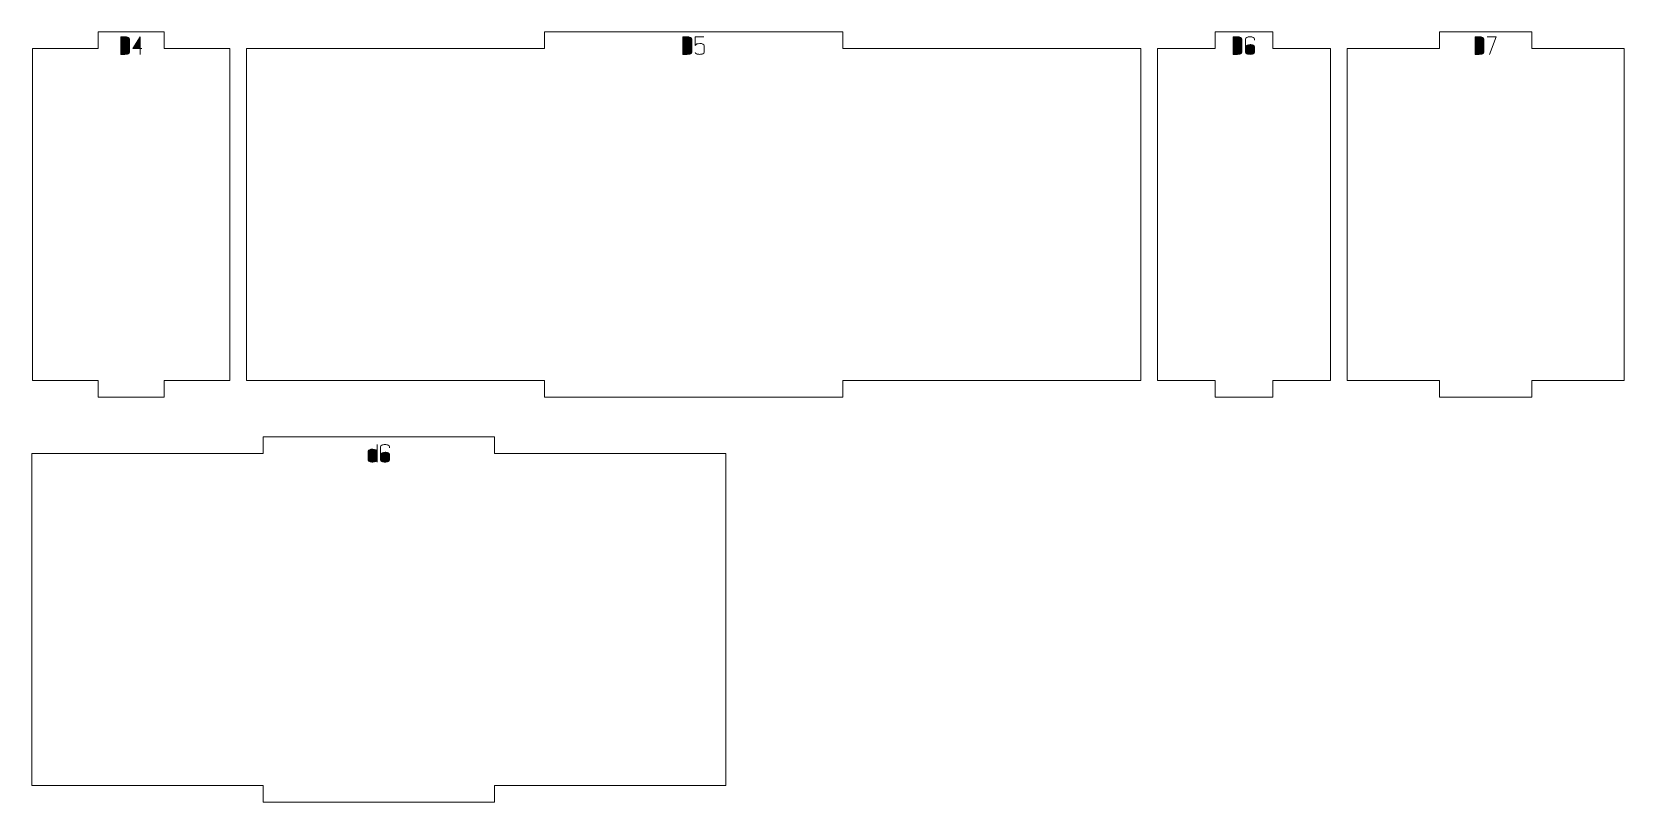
# Model space of a CAD drawing. Header units: centimetres. Extents: x -249 to 275, y -506 to 461.
# Drawn here: x -213.6 to -184.81, y 134.77 to 148.68 of the extents above; entities that cross this region are included whole.
import ezdxf

# ---------------------------------------------------------------- set-up
doc = ezdxf.new("R2010")
doc.units = ezdxf.units.CM
doc.header["$MEASUREMENT"] = 0
doc.layers.add('Capa 1', color=7, linetype='Continuous')

msp = doc.modelspace()

# ---------------------------------------------------------------- hatches: boundary and pattern name
at = {"layer": 'Capa 1', "true_color": 0x3e4095}
h = msp.add_hatch(color=175, dxfattribs=at)
edge = h.paths.add_edge_path()
edge.add_spline(control_points=[(-211.99011, 148.2761), (-211.99011, 148.2761), (-211.99011, 148.59254), (-211.99011, 148.59254), (-211.99011, 148.59254), (-211.91536, 148.59254), (-211.91536, 148.59254), (-211.89243, 148.59254), (-211.87286, 148.58902), (-211.85665, 148.58199), (-211.84076, 148.57496), (-211.83281, 148.56671), (-211.83281, 148.55723), (-211.83281, 148.55723), (-211.83281, 148.31141), (-211.83281, 148.31141), (-211.83281, 148.30163), (-211.84076, 148.29322), (-211.85665, 148.28619), (-211.87194, 148.27946), (-211.89151, 148.2761), (-211.91536, 148.2761), (-211.91536, 148.2761), (-211.99011, 148.2761), (-211.99011, 148.2761)], knot_values=[0, 0, 0, 0, 0.125, 0.125, 0.125, 0.25, 0.25, 0.25, 0.375, 0.375, 0.375, 0.5, 0.5, 0.5, 0.625, 0.625, 0.625, 0.75, 0.75, 0.75, 0.875, 0.875, 0.875, 1, 1, 1, 1], degree=3, periodic=1)
h = msp.add_hatch(color=175, dxfattribs=at)
edge = h.paths.add_edge_path()
edge.add_spline(control_points=[(-211.99011, 148.59254), (-211.99011, 148.59254), (-211.99011, 148.2761), (-211.99011, 148.2761), (-211.99011, 148.2761), (-211.91536, 148.2761), (-211.91536, 148.2761), (-211.89151, 148.2761), (-211.87194, 148.27946), (-211.85665, 148.28619), (-211.84076, 148.29322), (-211.83281, 148.30163), (-211.83281, 148.31141), (-211.83281, 148.31141), (-211.83281, 148.55723), (-211.83281, 148.55723), (-211.83281, 148.56671), (-211.84076, 148.57496), (-211.85665, 148.58199), (-211.87286, 148.58902), (-211.89243, 148.59254), (-211.91536, 148.59254), (-211.91536, 148.59254), (-211.99011, 148.59254), (-211.99011, 148.59254)], knot_values=[0, 0, 0, 0, 0.125, 0.125, 0.125, 0.25, 0.25, 0.25, 0.375, 0.375, 0.375, 0.5, 0.5, 0.5, 0.625, 0.625, 0.625, 0.75, 0.75, 0.75, 0.875, 0.875, 0.875, 1, 1, 1, 1], degree=3, periodic=1)
h = msp.add_hatch(color=175, dxfattribs=at)
edge = h.paths.add_edge_path()
edge.add_spline(control_points=[(-211.64019, 148.38066), (-211.64019, 148.38066), (-211.64019, 148.593), (-211.64019, 148.593), (-211.64019, 148.593), (-211.76998, 148.38066), (-211.76998, 148.38066), (-211.76998, 148.38066), (-211.64019, 148.38066), (-211.64019, 148.38066)], knot_values=[0, 0, 0, 0, 0.33333333, 0.33333333, 0.33333333, 0.66666667, 0.66666667, 0.66666667, 1, 1, 1, 1], degree=3, periodic=1)
h = msp.add_hatch(color=175, dxfattribs=at)
edge = h.paths.add_edge_path()
edge.add_spline(control_points=[(-211.64019, 148.38066), (-211.64019, 148.38066), (-211.64019, 148.2761), (-211.64019, 148.2761), (-211.64019, 148.2761), (-211.64019, 148.38066), (-211.64019, 148.38066), (-211.64019, 148.38066), (-211.76998, 148.38066), (-211.76998, 148.38066), (-211.76998, 148.38066), (-211.64019, 148.593), (-211.64019, 148.593), (-211.64019, 148.593), (-211.64019, 148.38066), (-211.64019, 148.38066), (-211.64019, 148.38066), (-211.61038, 148.38066), (-211.61038, 148.38066), (-211.61038, 148.38066), (-211.64019, 148.38066), (-211.64019, 148.38066)], knot_values=[0, 0, 0, 0, 0.14285714, 0.14285714, 0.14285714, 0.28571429, 0.28571429, 0.28571429, 0.42857143, 0.42857143, 0.42857143, 0.57142857, 0.57142857, 0.57142857, 0.71428571, 0.71428571, 0.71428571, 0.85714286, 0.85714286, 0.85714286, 1, 1, 1, 1], degree=3, periodic=1)
h = msp.add_hatch(color=175, dxfattribs=at)
edge = h.paths.add_edge_path()
edge.add_spline(control_points=[(-201.82565, 148.2761), (-201.82565, 148.2761), (-201.82565, 148.59254), (-201.82565, 148.59254), (-201.82565, 148.59254), (-201.7509, 148.59254), (-201.7509, 148.59254), (-201.72797, 148.59254), (-201.7084, 148.58902), (-201.69219, 148.58199), (-201.6763, 148.57496), (-201.66835, 148.56671), (-201.66835, 148.55723), (-201.66835, 148.55723), (-201.66835, 148.31141), (-201.66835, 148.31141), (-201.66835, 148.30163), (-201.6763, 148.29322), (-201.69219, 148.28619), (-201.70748, 148.27946), (-201.72705, 148.2761), (-201.7509, 148.2761), (-201.7509, 148.2761), (-201.82565, 148.2761), (-201.82565, 148.2761)], knot_values=[0, 0, 0, 0, 0.125, 0.125, 0.125, 0.25, 0.25, 0.25, 0.375, 0.375, 0.375, 0.5, 0.5, 0.5, 0.625, 0.625, 0.625, 0.75, 0.75, 0.75, 0.875, 0.875, 0.875, 1, 1, 1, 1], degree=3, periodic=1)
h = msp.add_hatch(color=175, dxfattribs=at)
edge = h.paths.add_edge_path()
edge.add_spline(control_points=[(-201.82565, 148.59254), (-201.82565, 148.59254), (-201.82565, 148.2761), (-201.82565, 148.2761), (-201.82565, 148.2761), (-201.7509, 148.2761), (-201.7509, 148.2761), (-201.72705, 148.2761), (-201.70748, 148.27946), (-201.69219, 148.28619), (-201.6763, 148.29322), (-201.66835, 148.30163), (-201.66835, 148.31141), (-201.66835, 148.31141), (-201.66835, 148.55723), (-201.66835, 148.55723), (-201.66835, 148.56671), (-201.6763, 148.57496), (-201.69219, 148.58199), (-201.7084, 148.58902), (-201.72797, 148.59254), (-201.7509, 148.59254), (-201.7509, 148.59254), (-201.82565, 148.59254), (-201.82565, 148.59254)], knot_values=[0, 0, 0, 0, 0.125, 0.125, 0.125, 0.25, 0.25, 0.25, 0.375, 0.375, 0.375, 0.5, 0.5, 0.5, 0.625, 0.625, 0.625, 0.75, 0.75, 0.75, 0.875, 0.875, 0.875, 1, 1, 1, 1], degree=3, periodic=1)
h = msp.add_hatch(color=175, dxfattribs=at)
edge = h.paths.add_edge_path()
edge.add_spline(control_points=[(-201.52297, 148.2761), (-201.54651, 148.2761), (-201.56616, 148.27954), (-201.5819, 148.28642), (-201.59765, 148.2933), (-201.60552, 148.30163), (-201.60552, 148.31141), (-201.60552, 148.30163), (-201.59765, 148.2933), (-201.5819, 148.28642), (-201.56616, 148.27954), (-201.54651, 148.2761), (-201.52297, 148.2761), (-201.49943, 148.2761), (-201.47978, 148.27954), (-201.46404, 148.28642), (-201.44829, 148.2933), (-201.44042, 148.30163), (-201.44042, 148.31141), (-201.44042, 148.31141), (-201.44042, 148.43707), (-201.44042, 148.43707), (-201.44042, 148.44686), (-201.44829, 148.45519), (-201.46404, 148.46207), (-201.47978, 148.46895), (-201.49943, 148.47239), (-201.52297, 148.47239), (-201.54437, 148.47055), (-201.56088, 148.4681), (-201.5725, 148.46505), (-201.58412, 148.46199), (-201.59512, 148.45266), (-201.60552, 148.43707), (-201.60552, 148.43707), (-201.60552, 148.59254), (-201.60552, 148.59254), (-201.60552, 148.59254), (-201.44592, 148.59254), (-201.44592, 148.59254), (-201.44592, 148.59254), (-201.60552, 148.59254), (-201.60552, 148.59254), (-201.60552, 148.59254), (-201.60552, 148.43707), (-201.60552, 148.43707), (-201.59512, 148.45266), (-201.58412, 148.46199), (-201.5725, 148.46505), (-201.56088, 148.4681), (-201.54437, 148.47055), (-201.52297, 148.47239), (-201.49943, 148.47239), (-201.47978, 148.46895), (-201.46404, 148.46207), (-201.44829, 148.45519), (-201.44042, 148.44686), (-201.44042, 148.43707), (-201.44042, 148.43707), (-201.44042, 148.31141), (-201.44042, 148.31141), (-201.44042, 148.30163), (-201.44829, 148.2933), (-201.46404, 148.28642), (-201.47978, 148.27954), (-201.49943, 148.2761), (-201.52297, 148.2761)], knot_values=[0, 0, 0, 0, 0.04545455, 0.04545455, 0.04545455, 0.09090909, 0.09090909, 0.09090909, 0.13636364, 0.13636364, 0.13636364, 0.18181818, 0.18181818, 0.18181818, 0.22727273, 0.22727273, 0.22727273, 0.27272727, 0.27272727, 0.27272727, 0.31818182, 0.31818182, 0.31818182, 0.36363636, 0.36363636, 0.36363636, 0.40909091, 0.40909091, 0.40909091, 0.45454545, 0.45454545, 0.45454545, 0.5, 0.5, 0.5, 0.54545455, 0.54545455, 0.54545455, 0.59090909, 0.59090909, 0.59090909, 0.63636364, 0.63636364, 0.63636364, 0.68181818, 0.68181818, 0.68181818, 0.72727273, 0.72727273, 0.72727273, 0.77272727, 0.77272727, 0.77272727, 0.81818182, 0.81818182, 0.81818182, 0.86363636, 0.86363636, 0.86363636, 0.90909091, 0.90909091, 0.90909091, 0.95454545, 0.95454545, 0.95454545, 1, 1, 1, 1], degree=3, periodic=1)
h = msp.add_hatch(color=175, dxfattribs=at)
edge = h.paths.add_edge_path()
edge.add_spline(control_points=[(-191.87737, 148.2761), (-191.87737, 148.2761), (-191.87737, 148.59254), (-191.87737, 148.59254), (-191.87737, 148.59254), (-191.80262, 148.59254), (-191.80262, 148.59254), (-191.77969, 148.59254), (-191.76012, 148.58902), (-191.74391, 148.58199), (-191.72802, 148.57496), (-191.72007, 148.56671), (-191.72007, 148.55723), (-191.72007, 148.55723), (-191.72007, 148.31141), (-191.72007, 148.31141), (-191.72007, 148.30163), (-191.72802, 148.29322), (-191.74391, 148.28619), (-191.7592, 148.27946), (-191.77877, 148.2761), (-191.80262, 148.2761), (-191.80262, 148.2761), (-191.87737, 148.2761), (-191.87737, 148.2761)], knot_values=[0, 0, 0, 0, 0.125, 0.125, 0.125, 0.25, 0.25, 0.25, 0.375, 0.375, 0.375, 0.5, 0.5, 0.5, 0.625, 0.625, 0.625, 0.75, 0.75, 0.75, 0.875, 0.875, 0.875, 1, 1, 1, 1], degree=3, periodic=1)
h = msp.add_hatch(color=175, dxfattribs=at)
edge = h.paths.add_edge_path()
edge.add_spline(control_points=[(-191.87737, 148.59254), (-191.87737, 148.59254), (-191.87737, 148.2761), (-191.87737, 148.2761), (-191.87737, 148.2761), (-191.80262, 148.2761), (-191.80262, 148.2761), (-191.77877, 148.2761), (-191.7592, 148.27946), (-191.74391, 148.28619), (-191.72802, 148.29322), (-191.72007, 148.30163), (-191.72007, 148.31141), (-191.72007, 148.31141), (-191.72007, 148.55723), (-191.72007, 148.55723), (-191.72007, 148.56671), (-191.72802, 148.57496), (-191.74391, 148.58199), (-191.76012, 148.58902), (-191.77969, 148.59254), (-191.80262, 148.59254), (-191.80262, 148.59254), (-191.87737, 148.59254), (-191.87737, 148.59254)], knot_values=[0, 0, 0, 0, 0.125, 0.125, 0.125, 0.25, 0.25, 0.25, 0.375, 0.375, 0.375, 0.5, 0.5, 0.5, 0.625, 0.625, 0.625, 0.75, 0.75, 0.75, 0.875, 0.875, 0.875, 1, 1, 1, 1], degree=3, periodic=1)
h = msp.add_hatch(color=175, dxfattribs=at)
edge = h.paths.add_edge_path()
edge.add_spline(control_points=[(-191.57469, 148.2761), (-191.59823, 148.2761), (-191.61788, 148.27954), (-191.63362, 148.28642), (-191.64937, 148.2933), (-191.65724, 148.30163), (-191.65724, 148.31141), (-191.65724, 148.31141), (-191.65724, 148.41827), (-191.65724, 148.41827), (-191.65724, 148.41827), (-191.65724, 148.55723), (-191.65724, 148.55723), (-191.65724, 148.56701), (-191.64937, 148.57534), (-191.63362, 148.58222), (-191.61788, 148.5891), (-191.59823, 148.59254), (-191.57469, 148.59254), (-191.55115, 148.59254), (-191.5315, 148.5891), (-191.51576, 148.58222), (-191.50001, 148.57534), (-191.49214, 148.56701), (-191.49214, 148.55723), (-191.49214, 148.55723), (-191.49214, 148.53155), (-191.49214, 148.53155), (-191.49214, 148.53155), (-191.49214, 148.55723), (-191.49214, 148.55723), (-191.49214, 148.56701), (-191.50001, 148.57534), (-191.51576, 148.58222), (-191.5315, 148.5891), (-191.55115, 148.59254), (-191.57469, 148.59254), (-191.59823, 148.59254), (-191.61788, 148.5891), (-191.63362, 148.58222), (-191.64937, 148.57534), (-191.65724, 148.56701), (-191.65724, 148.55723), (-191.65724, 148.55723), (-191.65724, 148.41827), (-191.65724, 148.41827), (-191.65724, 148.42744), (-191.64769, 148.43562), (-191.62858, 148.4428), (-191.60947, 148.44999), (-191.59151, 148.45358), (-191.57469, 148.45358), (-191.55115, 148.45358), (-191.5315, 148.45014), (-191.51576, 148.44326), (-191.50001, 148.43638), (-191.49214, 148.42805), (-191.49214, 148.41827), (-191.49214, 148.41827), (-191.49214, 148.31141), (-191.49214, 148.31141), (-191.49214, 148.30163), (-191.50001, 148.2933), (-191.51576, 148.28642), (-191.5315, 148.27954), (-191.55115, 148.2761), (-191.57469, 148.2761)], knot_values=[0, 0, 0, 0, 0.04545455, 0.04545455, 0.04545455, 0.09090909, 0.09090909, 0.09090909, 0.13636364, 0.13636364, 0.13636364, 0.18181818, 0.18181818, 0.18181818, 0.22727273, 0.22727273, 0.22727273, 0.27272727, 0.27272727, 0.27272727, 0.31818182, 0.31818182, 0.31818182, 0.36363636, 0.36363636, 0.36363636, 0.40909091, 0.40909091, 0.40909091, 0.45454545, 0.45454545, 0.45454545, 0.5, 0.5, 0.5, 0.54545455, 0.54545455, 0.54545455, 0.59090909, 0.59090909, 0.59090909, 0.63636364, 0.63636364, 0.63636364, 0.68181818, 0.68181818, 0.68181818, 0.72727273, 0.72727273, 0.72727273, 0.77272727, 0.77272727, 0.77272727, 0.81818182, 0.81818182, 0.81818182, 0.86363636, 0.86363636, 0.86363636, 0.90909091, 0.90909091, 0.90909091, 0.95454545, 0.95454545, 0.95454545, 1, 1, 1, 1], degree=3, periodic=1)
h = msp.add_hatch(color=175, dxfattribs=at)
edge = h.paths.add_edge_path()
edge.add_spline(control_points=[(-187.50514, 148.2761), (-187.50514, 148.2761), (-187.50514, 148.59254), (-187.50514, 148.59254), (-187.50514, 148.59254), (-187.43039, 148.59254), (-187.43039, 148.59254), (-187.40746, 148.59254), (-187.38789, 148.58902), (-187.37168, 148.58199), (-187.35579, 148.57496), (-187.34784, 148.56671), (-187.34784, 148.55723), (-187.34784, 148.55723), (-187.34784, 148.31141), (-187.34784, 148.31141), (-187.34784, 148.30163), (-187.35579, 148.29322), (-187.37168, 148.28619), (-187.38697, 148.27946), (-187.40654, 148.2761), (-187.43039, 148.2761), (-187.43039, 148.2761), (-187.50514, 148.2761), (-187.50514, 148.2761)], knot_values=[0, 0, 0, 0, 0.125, 0.125, 0.125, 0.25, 0.25, 0.25, 0.375, 0.375, 0.375, 0.5, 0.5, 0.5, 0.625, 0.625, 0.625, 0.75, 0.75, 0.75, 0.875, 0.875, 0.875, 1, 1, 1, 1], degree=3, periodic=1)
h = msp.add_hatch(color=175, dxfattribs=at)
edge = h.paths.add_edge_path()
edge.add_spline(control_points=[(-187.50514, 148.59254), (-187.50514, 148.59254), (-187.50514, 148.2761), (-187.50514, 148.2761), (-187.50514, 148.2761), (-187.43039, 148.2761), (-187.43039, 148.2761), (-187.40654, 148.2761), (-187.38697, 148.27946), (-187.37168, 148.28619), (-187.35579, 148.29322), (-187.34784, 148.30163), (-187.34784, 148.31141), (-187.34784, 148.31141), (-187.34784, 148.55723), (-187.34784, 148.55723), (-187.34784, 148.56671), (-187.35579, 148.57496), (-187.37168, 148.58199), (-187.38789, 148.58902), (-187.40746, 148.59254), (-187.43039, 148.59254), (-187.43039, 148.59254), (-187.50514, 148.59254), (-187.50514, 148.59254)], knot_values=[0, 0, 0, 0, 0.125, 0.125, 0.125, 0.25, 0.25, 0.25, 0.375, 0.375, 0.375, 0.5, 0.5, 0.5, 0.625, 0.625, 0.625, 0.75, 0.75, 0.75, 0.875, 0.875, 0.875, 1, 1, 1, 1], degree=3, periodic=1)
h = msp.add_hatch(color=175, dxfattribs=at)
edge = h.paths.add_edge_path()
edge.add_spline(control_points=[(-187.24649, 148.2761), (-187.24649, 148.2761), (-187.12541, 148.59254), (-187.12541, 148.59254), (-187.12541, 148.59254), (-187.28501, 148.59254), (-187.28501, 148.59254), (-187.28501, 148.59254), (-187.12541, 148.59254), (-187.12541, 148.59254), (-187.12541, 148.59254), (-187.24649, 148.2761), (-187.24649, 148.2761)], knot_values=[0, 0, 0, 0, 0.25, 0.25, 0.25, 0.5, 0.5, 0.5, 0.75, 0.75, 0.75, 1, 1, 1, 1], degree=3, periodic=1)
h = msp.add_hatch(color=175, dxfattribs=at)
edge = h.paths.add_edge_path()
edge.add_spline(control_points=[(-191.65724, 148.31141), (-191.65724, 148.30163), (-191.64937, 148.2933), (-191.63362, 148.28642), (-191.61788, 148.27954), (-191.59823, 148.2761), (-191.57469, 148.2761), (-191.55115, 148.2761), (-191.5315, 148.27954), (-191.51576, 148.28642), (-191.50001, 148.2933), (-191.49214, 148.30163), (-191.49214, 148.31141), (-191.49214, 148.31141), (-191.49214, 148.41827), (-191.49214, 148.41827), (-191.49214, 148.42805), (-191.50001, 148.43638), (-191.51576, 148.44326), (-191.5315, 148.45014), (-191.55115, 148.45358), (-191.57469, 148.45358), (-191.59151, 148.45358), (-191.60947, 148.44999), (-191.62858, 148.4428), (-191.64769, 148.43562), (-191.65724, 148.42744), (-191.65724, 148.41827), (-191.65724, 148.41827), (-191.65724, 148.31141), (-191.65724, 148.31141)], knot_values=[0, 0, 0, 0, 0.1, 0.1, 0.1, 0.2, 0.2, 0.2, 0.3, 0.3, 0.3, 0.4, 0.4, 0.4, 0.5, 0.5, 0.5, 0.6, 0.6, 0.6, 0.7, 0.7, 0.7, 0.8, 0.8, 0.8, 0.9, 0.9, 0.9, 1, 1, 1, 1], degree=3, periodic=1)
h = msp.add_hatch(color=175, dxfattribs=at)
edge = h.paths.add_edge_path()
edge.add_spline(control_points=[(-207.51501, 141.10857), (-207.51501, 141.10857), (-207.51501, 140.9453), (-207.51501, 140.9453), (-207.51501, 140.94072), (-207.51318, 140.93636), (-207.50951, 140.93223), (-207.50584, 140.92811), (-207.50049, 140.92436), (-207.49346, 140.921), (-207.48642, 140.91763), (-207.47779, 140.91496), (-207.46754, 140.91297), (-207.4573, 140.91098), (-207.44561, 140.90999), (-207.43246, 140.90999), (-207.41289, 140.90999), (-207.39547, 140.91366), (-207.38018, 140.921), (-207.36428, 140.92833), (-207.35633, 140.93644), (-207.35633, 140.9453), (-207.35633, 140.9453), (-207.35633, 141.23102), (-207.35633, 141.23102), (-207.35633, 141.23102), (-207.35633, 141.10857), (-207.35633, 141.10857), (-207.35633, 141.11774), (-207.36428, 141.12569), (-207.38018, 141.13242), (-207.39547, 141.13945), (-207.41289, 141.14327), (-207.43246, 141.14388), (-207.44561, 141.14388), (-207.4573, 141.14289), (-207.46754, 141.1409), (-207.47779, 141.13891), (-207.48642, 141.13624), (-207.49346, 141.13287), (-207.50049, 141.12951), (-207.50584, 141.12577), (-207.50951, 141.12164), (-207.51318, 141.11751), (-207.51501, 141.11315), (-207.51501, 141.10857)], knot_values=[0, 0, 0, 0, 0.06666667, 0.06666667, 0.06666667, 0.13333333, 0.13333333, 0.13333333, 0.2, 0.2, 0.2, 0.26666667, 0.26666667, 0.26666667, 0.33333333, 0.33333333, 0.33333333, 0.4, 0.4, 0.4, 0.46666667, 0.46666667, 0.46666667, 0.53333333, 0.53333333, 0.53333333, 0.6, 0.6, 0.6, 0.66666667, 0.66666667, 0.66666667, 0.73333333, 0.73333333, 0.73333333, 0.8, 0.8, 0.8, 0.86666667, 0.86666667, 0.86666667, 0.93333333, 0.93333333, 0.93333333, 1, 1, 1, 1], degree=3, periodic=1)
h = msp.add_hatch(color=175, dxfattribs=at)
edge = h.paths.add_edge_path()
edge.add_spline(control_points=[(-207.35633, 140.9453), (-207.35633, 140.93644), (-207.36428, 140.92833), (-207.38018, 140.921), (-207.39547, 140.91366), (-207.41289, 140.90999), (-207.43246, 140.90999), (-207.44561, 140.90999), (-207.4573, 140.91098), (-207.46754, 140.91297), (-207.47779, 140.91496), (-207.48642, 140.91763), (-207.49346, 140.921), (-207.50049, 140.92436), (-207.50584, 140.92811), (-207.50951, 140.93223), (-207.51318, 140.93636), (-207.51501, 140.94072), (-207.51501, 140.9453), (-207.51501, 140.9453), (-207.51501, 141.10857), (-207.51501, 141.10857), (-207.51501, 141.11315), (-207.51318, 141.11751), (-207.50951, 141.12164), (-207.50584, 141.12577), (-207.50049, 141.12951), (-207.49346, 141.13287), (-207.48642, 141.13624), (-207.47779, 141.13891), (-207.46754, 141.1409), (-207.4573, 141.14289), (-207.44561, 141.14388), (-207.43246, 141.14388), (-207.41289, 141.14327), (-207.39547, 141.13945), (-207.38018, 141.13242), (-207.36428, 141.12569), (-207.35633, 141.11774), (-207.35633, 141.10857), (-207.35633, 141.10857), (-207.35633, 140.9453), (-207.35633, 140.9453)], knot_values=[0, 0, 0, 0, 0.07142857, 0.07142857, 0.07142857, 0.14285714, 0.14285714, 0.14285714, 0.21428571, 0.21428571, 0.21428571, 0.28571429, 0.28571429, 0.28571429, 0.35714286, 0.35714286, 0.35714286, 0.42857143, 0.42857143, 0.42857143, 0.5, 0.5, 0.5, 0.57142857, 0.57142857, 0.57142857, 0.64285714, 0.64285714, 0.64285714, 0.71428571, 0.71428571, 0.71428571, 0.78571429, 0.78571429, 0.78571429, 0.85714286, 0.85714286, 0.85714286, 0.92857143, 0.92857143, 0.92857143, 1, 1, 1, 1], degree=3, periodic=1)
h = msp.add_hatch(color=175, dxfattribs=at)
edge = h.paths.add_edge_path()
edge.add_spline(control_points=[(-207.21233, 140.90999), (-207.23587, 140.90999), (-207.25552, 140.91343), (-207.27126, 140.92031), (-207.28701, 140.92719), (-207.29488, 140.93552), (-207.29488, 140.9453), (-207.29488, 140.9453), (-207.29488, 141.05216), (-207.29488, 141.05216), (-207.29488, 141.05216), (-207.29488, 141.19112), (-207.29488, 141.19112), (-207.29488, 141.2009), (-207.28701, 141.20923), (-207.27126, 141.21611), (-207.25552, 141.22299), (-207.23587, 141.22643), (-207.21233, 141.22643), (-207.18879, 141.22643), (-207.16914, 141.22299), (-207.1534, 141.21611), (-207.13765, 141.20923), (-207.12978, 141.2009), (-207.12978, 141.19112), (-207.12978, 141.19112), (-207.12978, 141.16544), (-207.12978, 141.16544), (-207.12978, 141.16544), (-207.12978, 141.19112), (-207.12978, 141.19112), (-207.12978, 141.2009), (-207.13765, 141.20923), (-207.1534, 141.21611), (-207.16914, 141.22299), (-207.18879, 141.22643), (-207.21233, 141.22643), (-207.23587, 141.22643), (-207.25552, 141.22299), (-207.27126, 141.21611), (-207.28701, 141.20923), (-207.29488, 141.2009), (-207.29488, 141.19112), (-207.29488, 141.19112), (-207.29488, 141.05216), (-207.29488, 141.05216), (-207.29488, 141.06133), (-207.28533, 141.06951), (-207.26622, 141.07669), (-207.24711, 141.08388), (-207.22915, 141.08747), (-207.21233, 141.08747), (-207.18879, 141.08747), (-207.16914, 141.08403), (-207.1534, 141.07715), (-207.13765, 141.07027), (-207.12978, 141.06194), (-207.12978, 141.05216), (-207.12978, 141.05216), (-207.12978, 140.9453), (-207.12978, 140.9453), (-207.12978, 140.93552), (-207.13765, 140.92719), (-207.1534, 140.92031), (-207.16914, 140.91343), (-207.18879, 140.90999), (-207.21233, 140.90999)], knot_values=[0, 0, 0, 0, 0.04545455, 0.04545455, 0.04545455, 0.09090909, 0.09090909, 0.09090909, 0.13636364, 0.13636364, 0.13636364, 0.18181818, 0.18181818, 0.18181818, 0.22727273, 0.22727273, 0.22727273, 0.27272727, 0.27272727, 0.27272727, 0.31818182, 0.31818182, 0.31818182, 0.36363636, 0.36363636, 0.36363636, 0.40909091, 0.40909091, 0.40909091, 0.45454545, 0.45454545, 0.45454545, 0.5, 0.5, 0.5, 0.54545455, 0.54545455, 0.54545455, 0.59090909, 0.59090909, 0.59090909, 0.63636364, 0.63636364, 0.63636364, 0.68181818, 0.68181818, 0.68181818, 0.72727273, 0.72727273, 0.72727273, 0.77272727, 0.77272727, 0.77272727, 0.81818182, 0.81818182, 0.81818182, 0.86363636, 0.86363636, 0.86363636, 0.90909091, 0.90909091, 0.90909091, 0.95454545, 0.95454545, 0.95454545, 1, 1, 1, 1], degree=3, periodic=1)
h = msp.add_hatch(color=175, dxfattribs=at)
edge = h.paths.add_edge_path()
edge.add_spline(control_points=[(-207.29488, 140.9453), (-207.29488, 140.93552), (-207.28701, 140.92719), (-207.27126, 140.92031), (-207.25552, 140.91343), (-207.23587, 140.90999), (-207.21233, 140.90999), (-207.18879, 140.90999), (-207.16914, 140.91343), (-207.1534, 140.92031), (-207.13765, 140.92719), (-207.12978, 140.93552), (-207.12978, 140.9453), (-207.12978, 140.9453), (-207.12978, 141.05216), (-207.12978, 141.05216), (-207.12978, 141.06194), (-207.13765, 141.07027), (-207.1534, 141.07715), (-207.16914, 141.08403), (-207.18879, 141.08747), (-207.21233, 141.08747), (-207.22915, 141.08747), (-207.24711, 141.08388), (-207.26622, 141.07669), (-207.28533, 141.06951), (-207.29488, 141.06133), (-207.29488, 141.05216), (-207.29488, 141.05216), (-207.29488, 140.9453), (-207.29488, 140.9453)], knot_values=[0, 0, 0, 0, 0.1, 0.1, 0.1, 0.2, 0.2, 0.2, 0.3, 0.3, 0.3, 0.4, 0.4, 0.4, 0.5, 0.5, 0.5, 0.6, 0.6, 0.6, 0.7, 0.7, 0.7, 0.8, 0.8, 0.8, 0.9, 0.9, 0.9, 1, 1, 1, 1], degree=3, periodic=1)
h = msp.add_hatch(color=175, dxfattribs=at)
edge = h.paths.add_edge_path()
edge.add_spline(control_points=[(-207.35633, 140.90999), (-207.35633, 140.90999), (-207.35633, 140.9453), (-207.35633, 140.9453), (-207.35633, 140.9453), (-207.35633, 140.90999), (-207.35633, 140.90999)], knot_values=[0, 0, 0, 0, 0.5, 0.5, 0.5, 1, 1, 1, 1], degree=3, periodic=1)

# ---------------------------------------------------------------- linework, layer by layer
at = {"layer": 'Capa 1', "color": 240, "lineweight": 9}
for points in [[(-213.58421, 148.3825), (-213.58421, 148.3825), (-213.58421, 142.3825), (-213.58421, 142.3825), (-213.58421, 142.3825), (-212.3949, 142.3825), (-212.3949, 142.3825), (-212.3949, 142.3825), (-212.3949, 142.0825), (-212.3949, 142.0825), (-212.3949, 142.0825), (-211.20559, 142.0825), (-211.20559, 142.0825), (-211.20559, 142.0825), (-211.20559, 142.3825), (-211.20559, 142.3825), (-211.20559, 142.3825), (-210.01628, 142.3825), (-210.01628, 142.3825), (-210.01628, 142.3825), (-210.01628, 148.3825), (-210.01628, 148.3825), (-210.01628, 148.3825), (-211.20559, 148.3825), (-211.20559, 148.3825), (-211.20559, 148.3825), (-211.20559, 148.6825), (-211.20559, 148.6825), (-211.20559, 148.6825), (-212.3949, 148.6825), (-212.3949, 148.6825), (-212.3949, 148.6825), (-212.3949, 148.3825), (-212.3949, 148.3825), (-212.3949, 148.3825), (-213.58421, 148.3825), (-213.58421, 148.3825)], [(-209.71628, 148.3825), (-209.71628, 148.3825), (-209.71628, 142.3825), (-209.71628, 142.3825), (-209.71628, 142.3825), (-204.32745, 142.3825), (-204.32745, 142.3825), (-204.32745, 142.3825), (-204.32745, 142.0825), (-204.32745, 142.0825), (-204.32745, 142.0825), (-198.93861, 142.0825), (-198.93861, 142.0825), (-198.93861, 142.0825), (-198.93861, 142.3825), (-198.93861, 142.3825), (-198.93861, 142.3825), (-193.54978, 142.3825), (-193.54978, 142.3825), (-193.54978, 142.3825), (-193.54978, 148.3825), (-193.54978, 148.3825), (-193.54978, 148.3825), (-198.93861, 148.3825), (-198.93861, 148.3825), (-198.93861, 148.3825), (-198.93861, 148.6825), (-198.93861, 148.6825), (-198.93861, 148.6825), (-204.32745, 148.6825), (-204.32745, 148.6825), (-204.32745, 148.6825), (-204.32745, 148.3825), (-204.32745, 148.3825), (-204.32745, 148.3825), (-209.71628, 148.3825), (-209.71628, 148.3825)], [(-193.24978, 148.3825), (-193.24978, 148.3825), (-193.24978, 142.3825), (-193.24978, 142.3825), (-193.24978, 142.3825), (-192.20642, 142.3825), (-192.20642, 142.3825), (-192.20642, 142.3825), (-192.20642, 142.0825), (-192.20642, 142.0825), (-192.20642, 142.0825), (-191.16307, 142.0825), (-191.16307, 142.0825), (-191.16307, 142.0825), (-191.16307, 142.3825), (-191.16307, 142.3825), (-191.16307, 142.3825), (-190.11972, 142.3825), (-190.11972, 142.3825), (-190.11972, 142.3825), (-190.11972, 148.3825), (-190.11972, 148.3825), (-190.11972, 148.3825), (-191.16307, 148.3825), (-191.16307, 148.3825), (-191.16307, 148.3825), (-191.16307, 148.6825), (-191.16307, 148.6825), (-191.16307, 148.6825), (-192.20642, 148.6825), (-192.20642, 148.6825), (-192.20642, 148.6825), (-192.20642, 148.3825), (-192.20642, 148.3825), (-192.20642, 148.3825), (-193.24978, 148.3825), (-193.24978, 148.3825)], [(-189.81972, 148.3825), (-189.81972, 148.3825), (-189.81972, 142.3825), (-189.81972, 142.3825), (-189.81972, 142.3825), (-188.15009, 142.3825), (-188.15009, 142.3825), (-188.15009, 142.3825), (-188.15009, 142.0825), (-188.15009, 142.0825), (-188.15009, 142.0825), (-186.48046, 142.0825), (-186.48046, 142.0825), (-186.48046, 142.0825), (-186.48046, 142.3825), (-186.48046, 142.3825), (-186.48046, 142.3825), (-184.81083, 142.3825), (-184.81083, 142.3825), (-184.81083, 142.3825), (-184.81083, 148.3825), (-184.81083, 148.3825), (-184.81083, 148.3825), (-186.48046, 148.3825), (-186.48046, 148.3825), (-186.48046, 148.3825), (-186.48046, 148.6825), (-186.48046, 148.6825), (-186.48046, 148.6825), (-188.15009, 148.6825), (-188.15009, 148.6825), (-188.15009, 148.6825), (-188.15009, 148.3825), (-188.15009, 148.3825), (-188.15009, 148.3825), (-189.81972, 148.3825), (-189.81972, 148.3825)], [(-213.59685, 141.06719), (-213.59685, 141.06719), (-213.59685, 135.06719), (-213.59685, 135.06719), (-213.59685, 135.06719), (-209.41388, 135.06719), (-209.41388, 135.06719), (-209.41388, 135.06719), (-209.41388, 134.76719), (-209.41388, 134.76719), (-209.41388, 134.76719), (-205.2309, 134.76719), (-205.2309, 134.76719), (-205.2309, 134.76719), (-205.2309, 135.06719), (-205.2309, 135.06719), (-205.2309, 135.06719), (-201.04793, 135.06719), (-201.04793, 135.06719), (-201.04793, 135.06719), (-201.04793, 141.06719), (-201.04793, 141.06719), (-201.04793, 141.06719), (-205.2309, 141.06719), (-205.2309, 141.06719), (-205.2309, 141.06719), (-205.2309, 141.36719), (-205.2309, 141.36719), (-205.2309, 141.36719), (-209.41388, 141.36719), (-209.41388, 141.36719), (-209.41388, 141.36719), (-209.41388, 141.06719), (-209.41388, 141.06719), (-209.41388, 141.06719), (-213.59685, 141.06719), (-213.59685, 141.06719)]]:
    msp.add_open_spline(points, degree=3, knots=[0, 0, 0, 0, 0.08333333, 0.08333333, 0.08333333, 0.16666667, 0.16666667, 0.16666667, 0.25, 0.25, 0.25, 0.33333333, 0.33333333, 0.33333333, 0.41666667, 0.41666667, 0.41666667, 0.5, 0.5, 0.5, 0.58333333, 0.58333333, 0.58333333, 0.66666667, 0.66666667, 0.66666667, 0.75, 0.75, 0.75, 0.83333333, 0.83333333, 0.83333333, 0.91666667, 0.91666667, 0.91666667, 1, 1, 1, 1], dxfattribs=at)
at = {"layer": 'Capa 1', "color": 114, "lineweight": 9}
for points, knots in [([(-211.99011, 148.2761), (-211.99011, 148.2761), (-211.99011, 148.59254), (-211.99011, 148.59254), (-211.99011, 148.59254), (-211.91536, 148.59254), (-211.91536, 148.59254), (-211.89243, 148.59254), (-211.87286, 148.58902), (-211.85665, 148.58199), (-211.84076, 148.57496), (-211.83281, 148.56671), (-211.83281, 148.55723), (-211.83281, 148.55723), (-211.83281, 148.31141), (-211.83281, 148.31141), (-211.83281, 148.30163), (-211.84076, 148.29322), (-211.85665, 148.28619), (-211.87194, 148.27946), (-211.89151, 148.2761), (-211.91536, 148.2761), (-211.91536, 148.2761), (-211.99011, 148.2761), (-211.99011, 148.2761)], [0, 0, 0, 0, 0.125, 0.125, 0.125, 0.25, 0.25, 0.25, 0.375, 0.375, 0.375, 0.5, 0.5, 0.5, 0.625, 0.625, 0.625, 0.75, 0.75, 0.75, 0.875, 0.875, 0.875, 1, 1, 1, 1]), ([(-211.99011, 148.59254), (-211.99011, 148.59254), (-211.99011, 148.2761), (-211.99011, 148.2761), (-211.99011, 148.2761), (-211.91536, 148.2761), (-211.91536, 148.2761), (-211.89151, 148.2761), (-211.87194, 148.27946), (-211.85665, 148.28619), (-211.84076, 148.29322), (-211.83281, 148.30163), (-211.83281, 148.31141), (-211.83281, 148.31141), (-211.83281, 148.55723), (-211.83281, 148.55723), (-211.83281, 148.56671), (-211.84076, 148.57496), (-211.85665, 148.58199), (-211.87286, 148.58902), (-211.89243, 148.59254), (-211.91536, 148.59254), (-211.91536, 148.59254), (-211.99011, 148.59254), (-211.99011, 148.59254)], [0, 0, 0, 0, 0.125, 0.125, 0.125, 0.25, 0.25, 0.25, 0.375, 0.375, 0.375, 0.5, 0.5, 0.5, 0.625, 0.625, 0.625, 0.75, 0.75, 0.75, 0.875, 0.875, 0.875, 1, 1, 1, 1]), ([(-211.64019, 148.38066), (-211.64019, 148.38066), (-211.64019, 148.593), (-211.64019, 148.593), (-211.64019, 148.593), (-211.76998, 148.38066), (-211.76998, 148.38066), (-211.76998, 148.38066), (-211.64019, 148.38066), (-211.64019, 148.38066)], [0, 0, 0, 0, 0.33333333, 0.33333333, 0.33333333, 0.66666667, 0.66666667, 0.66666667, 1, 1, 1, 1]), ([(-211.64019, 148.38066), (-211.64019, 148.38066), (-211.64019, 148.2761), (-211.64019, 148.2761), (-211.64019, 148.2761), (-211.64019, 148.38066), (-211.64019, 148.38066), (-211.64019, 148.38066), (-211.76998, 148.38066), (-211.76998, 148.38066), (-211.76998, 148.38066), (-211.64019, 148.593), (-211.64019, 148.593), (-211.64019, 148.593), (-211.64019, 148.38066), (-211.64019, 148.38066), (-211.64019, 148.38066), (-211.61038, 148.38066), (-211.61038, 148.38066), (-211.61038, 148.38066), (-211.64019, 148.38066), (-211.64019, 148.38066)], [0, 0, 0, 0, 0.14285714, 0.14285714, 0.14285714, 0.28571429, 0.28571429, 0.28571429, 0.42857143, 0.42857143, 0.42857143, 0.57142857, 0.57142857, 0.57142857, 0.71428571, 0.71428571, 0.71428571, 0.85714286, 0.85714286, 0.85714286, 1, 1, 1, 1]), ([(-201.82565, 148.2761), (-201.82565, 148.2761), (-201.82565, 148.59254), (-201.82565, 148.59254), (-201.82565, 148.59254), (-201.7509, 148.59254), (-201.7509, 148.59254), (-201.72797, 148.59254), (-201.7084, 148.58902), (-201.69219, 148.58199), (-201.6763, 148.57496), (-201.66835, 148.56671), (-201.66835, 148.55723), (-201.66835, 148.55723), (-201.66835, 148.31141), (-201.66835, 148.31141), (-201.66835, 148.30163), (-201.6763, 148.29322), (-201.69219, 148.28619), (-201.70748, 148.27946), (-201.72705, 148.2761), (-201.7509, 148.2761), (-201.7509, 148.2761), (-201.82565, 148.2761), (-201.82565, 148.2761)], [0, 0, 0, 0, 0.125, 0.125, 0.125, 0.25, 0.25, 0.25, 0.375, 0.375, 0.375, 0.5, 0.5, 0.5, 0.625, 0.625, 0.625, 0.75, 0.75, 0.75, 0.875, 0.875, 0.875, 1, 1, 1, 1]), ([(-201.82565, 148.59254), (-201.82565, 148.59254), (-201.82565, 148.2761), (-201.82565, 148.2761), (-201.82565, 148.2761), (-201.7509, 148.2761), (-201.7509, 148.2761), (-201.72705, 148.2761), (-201.70748, 148.27946), (-201.69219, 148.28619), (-201.6763, 148.29322), (-201.66835, 148.30163), (-201.66835, 148.31141), (-201.66835, 148.31141), (-201.66835, 148.55723), (-201.66835, 148.55723), (-201.66835, 148.56671), (-201.6763, 148.57496), (-201.69219, 148.58199), (-201.7084, 148.58902), (-201.72797, 148.59254), (-201.7509, 148.59254), (-201.7509, 148.59254), (-201.82565, 148.59254), (-201.82565, 148.59254)], [0, 0, 0, 0, 0.125, 0.125, 0.125, 0.25, 0.25, 0.25, 0.375, 0.375, 0.375, 0.5, 0.5, 0.5, 0.625, 0.625, 0.625, 0.75, 0.75, 0.75, 0.875, 0.875, 0.875, 1, 1, 1, 1]), ([(-201.52297, 148.2761), (-201.54651, 148.2761), (-201.56616, 148.27954), (-201.5819, 148.28642), (-201.59765, 148.2933), (-201.60552, 148.30163), (-201.60552, 148.31141), (-201.60552, 148.30163), (-201.59765, 148.2933), (-201.5819, 148.28642), (-201.56616, 148.27954), (-201.54651, 148.2761), (-201.52297, 148.2761), (-201.49943, 148.2761), (-201.47978, 148.27954), (-201.46404, 148.28642), (-201.44829, 148.2933), (-201.44042, 148.30163), (-201.44042, 148.31141), (-201.44042, 148.31141), (-201.44042, 148.43707), (-201.44042, 148.43707), (-201.44042, 148.44686), (-201.44829, 148.45519), (-201.46404, 148.46207), (-201.47978, 148.46895), (-201.49943, 148.47239), (-201.52297, 148.47239), (-201.54437, 148.47055), (-201.56088, 148.4681), (-201.5725, 148.46505), (-201.58412, 148.46199), (-201.59512, 148.45266), (-201.60552, 148.43707), (-201.60552, 148.43707), (-201.60552, 148.59254), (-201.60552, 148.59254), (-201.60552, 148.59254), (-201.44592, 148.59254), (-201.44592, 148.59254), (-201.44592, 148.59254), (-201.60552, 148.59254), (-201.60552, 148.59254), (-201.60552, 148.59254), (-201.60552, 148.43707), (-201.60552, 148.43707), (-201.59512, 148.45266), (-201.58412, 148.46199), (-201.5725, 148.46505), (-201.56088, 148.4681), (-201.54437, 148.47055), (-201.52297, 148.47239), (-201.49943, 148.47239), (-201.47978, 148.46895), (-201.46404, 148.46207), (-201.44829, 148.45519), (-201.44042, 148.44686), (-201.44042, 148.43707), (-201.44042, 148.43707), (-201.44042, 148.31141), (-201.44042, 148.31141), (-201.44042, 148.30163), (-201.44829, 148.2933), (-201.46404, 148.28642), (-201.47978, 148.27954), (-201.49943, 148.2761), (-201.52297, 148.2761)], [0, 0, 0, 0, 0.04545455, 0.04545455, 0.04545455, 0.09090909, 0.09090909, 0.09090909, 0.13636364, 0.13636364, 0.13636364, 0.18181818, 0.18181818, 0.18181818, 0.22727273, 0.22727273, 0.22727273, 0.27272727, 0.27272727, 0.27272727, 0.31818182, 0.31818182, 0.31818182, 0.36363636, 0.36363636, 0.36363636, 0.40909091, 0.40909091, 0.40909091, 0.45454545, 0.45454545, 0.45454545, 0.5, 0.5, 0.5, 0.54545455, 0.54545455, 0.54545455, 0.59090909, 0.59090909, 0.59090909, 0.63636364, 0.63636364, 0.63636364, 0.68181818, 0.68181818, 0.68181818, 0.72727273, 0.72727273, 0.72727273, 0.77272727, 0.77272727, 0.77272727, 0.81818182, 0.81818182, 0.81818182, 0.86363636, 0.86363636, 0.86363636, 0.90909091, 0.90909091, 0.90909091, 0.95454545, 0.95454545, 0.95454545, 1, 1, 1, 1]), ([(-191.87737, 148.2761), (-191.87737, 148.2761), (-191.87737, 148.59254), (-191.87737, 148.59254), (-191.87737, 148.59254), (-191.80262, 148.59254), (-191.80262, 148.59254), (-191.77969, 148.59254), (-191.76012, 148.58902), (-191.74391, 148.58199), (-191.72802, 148.57496), (-191.72007, 148.56671), (-191.72007, 148.55723), (-191.72007, 148.55723), (-191.72007, 148.31141), (-191.72007, 148.31141), (-191.72007, 148.30163), (-191.72802, 148.29322), (-191.74391, 148.28619), (-191.7592, 148.27946), (-191.77877, 148.2761), (-191.80262, 148.2761), (-191.80262, 148.2761), (-191.87737, 148.2761), (-191.87737, 148.2761)], [0, 0, 0, 0, 0.125, 0.125, 0.125, 0.25, 0.25, 0.25, 0.375, 0.375, 0.375, 0.5, 0.5, 0.5, 0.625, 0.625, 0.625, 0.75, 0.75, 0.75, 0.875, 0.875, 0.875, 1, 1, 1, 1]), ([(-191.87737, 148.59254), (-191.87737, 148.59254), (-191.87737, 148.2761), (-191.87737, 148.2761), (-191.87737, 148.2761), (-191.80262, 148.2761), (-191.80262, 148.2761), (-191.77877, 148.2761), (-191.7592, 148.27946), (-191.74391, 148.28619), (-191.72802, 148.29322), (-191.72007, 148.30163), (-191.72007, 148.31141), (-191.72007, 148.31141), (-191.72007, 148.55723), (-191.72007, 148.55723), (-191.72007, 148.56671), (-191.72802, 148.57496), (-191.74391, 148.58199), (-191.76012, 148.58902), (-191.77969, 148.59254), (-191.80262, 148.59254), (-191.80262, 148.59254), (-191.87737, 148.59254), (-191.87737, 148.59254)], [0, 0, 0, 0, 0.125, 0.125, 0.125, 0.25, 0.25, 0.25, 0.375, 0.375, 0.375, 0.5, 0.5, 0.5, 0.625, 0.625, 0.625, 0.75, 0.75, 0.75, 0.875, 0.875, 0.875, 1, 1, 1, 1]), ([(-191.57469, 148.2761), (-191.59823, 148.2761), (-191.61788, 148.27954), (-191.63362, 148.28642), (-191.64937, 148.2933), (-191.65724, 148.30163), (-191.65724, 148.31141), (-191.65724, 148.31141), (-191.65724, 148.41827), (-191.65724, 148.41827), (-191.65724, 148.41827), (-191.65724, 148.55723), (-191.65724, 148.55723), (-191.65724, 148.56701), (-191.64937, 148.57534), (-191.63362, 148.58222), (-191.61788, 148.5891), (-191.59823, 148.59254), (-191.57469, 148.59254), (-191.55115, 148.59254), (-191.5315, 148.5891), (-191.51576, 148.58222), (-191.50001, 148.57534), (-191.49214, 148.56701), (-191.49214, 148.55723), (-191.49214, 148.55723), (-191.49214, 148.53155), (-191.49214, 148.53155), (-191.49214, 148.53155), (-191.49214, 148.55723), (-191.49214, 148.55723), (-191.49214, 148.56701), (-191.50001, 148.57534), (-191.51576, 148.58222), (-191.5315, 148.5891), (-191.55115, 148.59254), (-191.57469, 148.59254), (-191.59823, 148.59254), (-191.61788, 148.5891), (-191.63362, 148.58222), (-191.64937, 148.57534), (-191.65724, 148.56701), (-191.65724, 148.55723), (-191.65724, 148.55723), (-191.65724, 148.41827), (-191.65724, 148.41827), (-191.65724, 148.42744), (-191.64769, 148.43562), (-191.62858, 148.4428), (-191.60947, 148.44999), (-191.59151, 148.45358), (-191.57469, 148.45358), (-191.55115, 148.45358), (-191.5315, 148.45014), (-191.51576, 148.44326), (-191.50001, 148.43638), (-191.49214, 148.42805), (-191.49214, 148.41827), (-191.49214, 148.41827), (-191.49214, 148.31141), (-191.49214, 148.31141), (-191.49214, 148.30163), (-191.50001, 148.2933), (-191.51576, 148.28642), (-191.5315, 148.27954), (-191.55115, 148.2761), (-191.57469, 148.2761)], [0, 0, 0, 0, 0.04545455, 0.04545455, 0.04545455, 0.09090909, 0.09090909, 0.09090909, 0.13636364, 0.13636364, 0.13636364, 0.18181818, 0.18181818, 0.18181818, 0.22727273, 0.22727273, 0.22727273, 0.27272727, 0.27272727, 0.27272727, 0.31818182, 0.31818182, 0.31818182, 0.36363636, 0.36363636, 0.36363636, 0.40909091, 0.40909091, 0.40909091, 0.45454545, 0.45454545, 0.45454545, 0.5, 0.5, 0.5, 0.54545455, 0.54545455, 0.54545455, 0.59090909, 0.59090909, 0.59090909, 0.63636364, 0.63636364, 0.63636364, 0.68181818, 0.68181818, 0.68181818, 0.72727273, 0.72727273, 0.72727273, 0.77272727, 0.77272727, 0.77272727, 0.81818182, 0.81818182, 0.81818182, 0.86363636, 0.86363636, 0.86363636, 0.90909091, 0.90909091, 0.90909091, 0.95454545, 0.95454545, 0.95454545, 1, 1, 1, 1]), ([(-187.50514, 148.2761), (-187.50514, 148.2761), (-187.50514, 148.59254), (-187.50514, 148.59254), (-187.50514, 148.59254), (-187.43039, 148.59254), (-187.43039, 148.59254), (-187.40746, 148.59254), (-187.38789, 148.58902), (-187.37168, 148.58199), (-187.35579, 148.57496), (-187.34784, 148.56671), (-187.34784, 148.55723), (-187.34784, 148.55723), (-187.34784, 148.31141), (-187.34784, 148.31141), (-187.34784, 148.30163), (-187.35579, 148.29322), (-187.37168, 148.28619), (-187.38697, 148.27946), (-187.40654, 148.2761), (-187.43039, 148.2761), (-187.43039, 148.2761), (-187.50514, 148.2761), (-187.50514, 148.2761)], [0, 0, 0, 0, 0.125, 0.125, 0.125, 0.25, 0.25, 0.25, 0.375, 0.375, 0.375, 0.5, 0.5, 0.5, 0.625, 0.625, 0.625, 0.75, 0.75, 0.75, 0.875, 0.875, 0.875, 1, 1, 1, 1]), ([(-187.50514, 148.59254), (-187.50514, 148.59254), (-187.50514, 148.2761), (-187.50514, 148.2761), (-187.50514, 148.2761), (-187.43039, 148.2761), (-187.43039, 148.2761), (-187.40654, 148.2761), (-187.38697, 148.27946), (-187.37168, 148.28619), (-187.35579, 148.29322), (-187.34784, 148.30163), (-187.34784, 148.31141), (-187.34784, 148.31141), (-187.34784, 148.55723), (-187.34784, 148.55723), (-187.34784, 148.56671), (-187.35579, 148.57496), (-187.37168, 148.58199), (-187.38789, 148.58902), (-187.40746, 148.59254), (-187.43039, 148.59254), (-187.43039, 148.59254), (-187.50514, 148.59254), (-187.50514, 148.59254)], [0, 0, 0, 0, 0.125, 0.125, 0.125, 0.25, 0.25, 0.25, 0.375, 0.375, 0.375, 0.5, 0.5, 0.5, 0.625, 0.625, 0.625, 0.75, 0.75, 0.75, 0.875, 0.875, 0.875, 1, 1, 1, 1]), ([(-187.24649, 148.2761), (-187.24649, 148.2761), (-187.12541, 148.59254), (-187.12541, 148.59254), (-187.12541, 148.59254), (-187.28501, 148.59254), (-187.28501, 148.59254), (-187.28501, 148.59254), (-187.12541, 148.59254), (-187.12541, 148.59254), (-187.12541, 148.59254), (-187.24649, 148.2761), (-187.24649, 148.2761)], [0, 0, 0, 0, 0.25, 0.25, 0.25, 0.5, 0.5, 0.5, 0.75, 0.75, 0.75, 1, 1, 1, 1]), ([(-191.65724, 148.31141), (-191.65724, 148.30163), (-191.64937, 148.2933), (-191.63362, 148.28642), (-191.61788, 148.27954), (-191.59823, 148.2761), (-191.57469, 148.2761), (-191.55115, 148.2761), (-191.5315, 148.27954), (-191.51576, 148.28642), (-191.50001, 148.2933), (-191.49214, 148.30163), (-191.49214, 148.31141), (-191.49214, 148.31141), (-191.49214, 148.41827), (-191.49214, 148.41827), (-191.49214, 148.42805), (-191.50001, 148.43638), (-191.51576, 148.44326), (-191.5315, 148.45014), (-191.55115, 148.45358), (-191.57469, 148.45358), (-191.59151, 148.45358), (-191.60947, 148.44999), (-191.62858, 148.4428), (-191.64769, 148.43562), (-191.65724, 148.42744), (-191.65724, 148.41827), (-191.65724, 148.41827), (-191.65724, 148.31141), (-191.65724, 148.31141)], [0, 0, 0, 0, 0.1, 0.1, 0.1, 0.2, 0.2, 0.2, 0.3, 0.3, 0.3, 0.4, 0.4, 0.4, 0.5, 0.5, 0.5, 0.6, 0.6, 0.6, 0.7, 0.7, 0.7, 0.8, 0.8, 0.8, 0.9, 0.9, 0.9, 1, 1, 1, 1]), ([(-207.51501, 141.10857), (-207.51501, 141.10857), (-207.51501, 140.9453), (-207.51501, 140.9453), (-207.51501, 140.94072), (-207.51318, 140.93636), (-207.50951, 140.93223), (-207.50584, 140.92811), (-207.50049, 140.92436), (-207.49346, 140.921), (-207.48642, 140.91763), (-207.47779, 140.91496), (-207.46754, 140.91297), (-207.4573, 140.91098), (-207.44561, 140.90999), (-207.43246, 140.90999), (-207.41289, 140.90999), (-207.39547, 140.91366), (-207.38018, 140.921), (-207.36428, 140.92833), (-207.35633, 140.93644), (-207.35633, 140.9453), (-207.35633, 140.9453), (-207.35633, 141.23102), (-207.35633, 141.23102), (-207.35633, 141.23102), (-207.35633, 141.10857), (-207.35633, 141.10857), (-207.35633, 141.11774), (-207.36428, 141.12569), (-207.38018, 141.13242), (-207.39547, 141.13945), (-207.41289, 141.14327), (-207.43246, 141.14388), (-207.44561, 141.14388), (-207.4573, 141.14289), (-207.46754, 141.1409), (-207.47779, 141.13891), (-207.48642, 141.13624), (-207.49346, 141.13287), (-207.50049, 141.12951), (-207.50584, 141.12577), (-207.50951, 141.12164), (-207.51318, 141.11751), (-207.51501, 141.11315), (-207.51501, 141.10857)], [0, 0, 0, 0, 0.06666667, 0.06666667, 0.06666667, 0.13333333, 0.13333333, 0.13333333, 0.2, 0.2, 0.2, 0.26666667, 0.26666667, 0.26666667, 0.33333333, 0.33333333, 0.33333333, 0.4, 0.4, 0.4, 0.46666667, 0.46666667, 0.46666667, 0.53333333, 0.53333333, 0.53333333, 0.6, 0.6, 0.6, 0.66666667, 0.66666667, 0.66666667, 0.73333333, 0.73333333, 0.73333333, 0.8, 0.8, 0.8, 0.86666667, 0.86666667, 0.86666667, 0.93333333, 0.93333333, 0.93333333, 1, 1, 1, 1]), ([(-207.35633, 140.9453), (-207.35633, 140.93644), (-207.36428, 140.92833), (-207.38018, 140.921), (-207.39547, 140.91366), (-207.41289, 140.90999), (-207.43246, 140.90999), (-207.44561, 140.90999), (-207.4573, 140.91098), (-207.46754, 140.91297), (-207.47779, 140.91496), (-207.48642, 140.91763), (-207.49346, 140.921), (-207.50049, 140.92436), (-207.50584, 140.92811), (-207.50951, 140.93223), (-207.51318, 140.93636), (-207.51501, 140.94072), (-207.51501, 140.9453), (-207.51501, 140.9453), (-207.51501, 141.10857), (-207.51501, 141.10857), (-207.51501, 141.11315), (-207.51318, 141.11751), (-207.50951, 141.12164), (-207.50584, 141.12577), (-207.50049, 141.12951), (-207.49346, 141.13287), (-207.48642, 141.13624), (-207.47779, 141.13891), (-207.46754, 141.1409), (-207.4573, 141.14289), (-207.44561, 141.14388), (-207.43246, 141.14388), (-207.41289, 141.14327), (-207.39547, 141.13945), (-207.38018, 141.13242), (-207.36428, 141.12569), (-207.35633, 141.11774), (-207.35633, 141.10857), (-207.35633, 141.10857), (-207.35633, 140.9453), (-207.35633, 140.9453)], [0, 0, 0, 0, 0.07142857, 0.07142857, 0.07142857, 0.14285714, 0.14285714, 0.14285714, 0.21428571, 0.21428571, 0.21428571, 0.28571429, 0.28571429, 0.28571429, 0.35714286, 0.35714286, 0.35714286, 0.42857143, 0.42857143, 0.42857143, 0.5, 0.5, 0.5, 0.57142857, 0.57142857, 0.57142857, 0.64285714, 0.64285714, 0.64285714, 0.71428571, 0.71428571, 0.71428571, 0.78571429, 0.78571429, 0.78571429, 0.85714286, 0.85714286, 0.85714286, 0.92857143, 0.92857143, 0.92857143, 1, 1, 1, 1]), ([(-207.21233, 140.90999), (-207.23587, 140.90999), (-207.25552, 140.91343), (-207.27126, 140.92031), (-207.28701, 140.92719), (-207.29488, 140.93552), (-207.29488, 140.9453), (-207.29488, 140.9453), (-207.29488, 141.05216), (-207.29488, 141.05216), (-207.29488, 141.05216), (-207.29488, 141.19112), (-207.29488, 141.19112), (-207.29488, 141.2009), (-207.28701, 141.20923), (-207.27126, 141.21611), (-207.25552, 141.22299), (-207.23587, 141.22643), (-207.21233, 141.22643), (-207.18879, 141.22643), (-207.16914, 141.22299), (-207.1534, 141.21611), (-207.13765, 141.20923), (-207.12978, 141.2009), (-207.12978, 141.19112), (-207.12978, 141.19112), (-207.12978, 141.16544), (-207.12978, 141.16544), (-207.12978, 141.16544), (-207.12978, 141.19112), (-207.12978, 141.19112), (-207.12978, 141.2009), (-207.13765, 141.20923), (-207.1534, 141.21611), (-207.16914, 141.22299), (-207.18879, 141.22643), (-207.21233, 141.22643), (-207.23587, 141.22643), (-207.25552, 141.22299), (-207.27126, 141.21611), (-207.28701, 141.20923), (-207.29488, 141.2009), (-207.29488, 141.19112), (-207.29488, 141.19112), (-207.29488, 141.05216), (-207.29488, 141.05216), (-207.29488, 141.06133), (-207.28533, 141.06951), (-207.26622, 141.07669), (-207.24711, 141.08388), (-207.22915, 141.08747), (-207.21233, 141.08747), (-207.18879, 141.08747), (-207.16914, 141.08403), (-207.1534, 141.07715), (-207.13765, 141.07027), (-207.12978, 141.06194), (-207.12978, 141.05216), (-207.12978, 141.05216), (-207.12978, 140.9453), (-207.12978, 140.9453), (-207.12978, 140.93552), (-207.13765, 140.92719), (-207.1534, 140.92031), (-207.16914, 140.91343), (-207.18879, 140.90999), (-207.21233, 140.90999)], [0, 0, 0, 0, 0.04545455, 0.04545455, 0.04545455, 0.09090909, 0.09090909, 0.09090909, 0.13636364, 0.13636364, 0.13636364, 0.18181818, 0.18181818, 0.18181818, 0.22727273, 0.22727273, 0.22727273, 0.27272727, 0.27272727, 0.27272727, 0.31818182, 0.31818182, 0.31818182, 0.36363636, 0.36363636, 0.36363636, 0.40909091, 0.40909091, 0.40909091, 0.45454545, 0.45454545, 0.45454545, 0.5, 0.5, 0.5, 0.54545455, 0.54545455, 0.54545455, 0.59090909, 0.59090909, 0.59090909, 0.63636364, 0.63636364, 0.63636364, 0.68181818, 0.68181818, 0.68181818, 0.72727273, 0.72727273, 0.72727273, 0.77272727, 0.77272727, 0.77272727, 0.81818182, 0.81818182, 0.81818182, 0.86363636, 0.86363636, 0.86363636, 0.90909091, 0.90909091, 0.90909091, 0.95454545, 0.95454545, 0.95454545, 1, 1, 1, 1]), ([(-207.29488, 140.9453), (-207.29488, 140.93552), (-207.28701, 140.92719), (-207.27126, 140.92031), (-207.25552, 140.91343), (-207.23587, 140.90999), (-207.21233, 140.90999), (-207.18879, 140.90999), (-207.16914, 140.91343), (-207.1534, 140.92031), (-207.13765, 140.92719), (-207.12978, 140.93552), (-207.12978, 140.9453), (-207.12978, 140.9453), (-207.12978, 141.05216), (-207.12978, 141.05216), (-207.12978, 141.06194), (-207.13765, 141.07027), (-207.1534, 141.07715), (-207.16914, 141.08403), (-207.18879, 141.08747), (-207.21233, 141.08747), (-207.22915, 141.08747), (-207.24711, 141.08388), (-207.26622, 141.07669), (-207.28533, 141.06951), (-207.29488, 141.06133), (-207.29488, 141.05216), (-207.29488, 141.05216), (-207.29488, 140.9453), (-207.29488, 140.9453)], [0, 0, 0, 0, 0.1, 0.1, 0.1, 0.2, 0.2, 0.2, 0.3, 0.3, 0.3, 0.4, 0.4, 0.4, 0.5, 0.5, 0.5, 0.6, 0.6, 0.6, 0.7, 0.7, 0.7, 0.8, 0.8, 0.8, 0.9, 0.9, 0.9, 1, 1, 1, 1]), ([(-207.35633, 140.90999), (-207.35633, 140.90999), (-207.35633, 140.9453), (-207.35633, 140.9453), (-207.35633, 140.9453), (-207.35633, 140.90999), (-207.35633, 140.90999)], [0, 0, 0, 0, 0.5, 0.5, 0.5, 1, 1, 1, 1])]:
    msp.add_open_spline(points, degree=3, knots=knots, dxfattribs=at)

doc.saveas('drawing.dxf')
